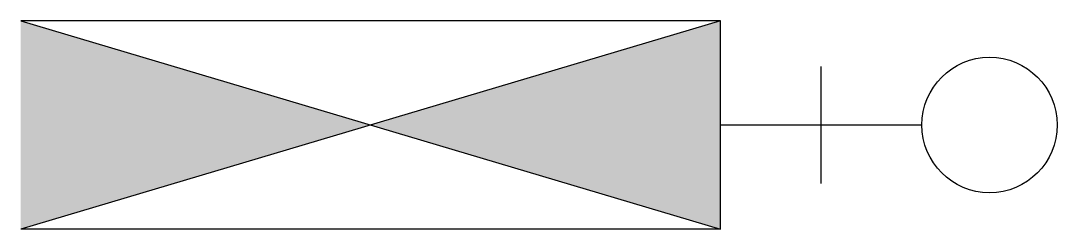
# Model space of a CAD drawing. Header units: millimetres. Extents: x 23536 to 47095, y 9984 to 20154.
# Drawn here: x 47094.108 to 47094.819, y 20153.85 to 20153.993 of the extents above.
import ezdxf

# ---------------------------------------------------------------- set-up
doc = ezdxf.new("R2010")
doc.units = ezdxf.units.MM
doc.header["$LTSCALE"] = 30
doc.header["$MEASUREMENT"] = 0
doc.linetypes.add('DIVIDE2', pattern=[0.625, 0.25, -0.125, 0, -0.125, 0, -0.125])
for name, color, linetype in [('CONEXAO_INCENDIO', 3, 'CONTINUOUS'), ('LAYER03', 3, 'CONTINUOUS'), ('TUBINC', 2, 'DIVIDE2')]:
    doc.layers.add(name, color=color, linetype=linetype)

msp = doc.modelspace()

# ---------------------------------------------------------------- linework, layer by layer
at = {"layer": 'CONEXAO_INCENDIO'}
msp.add_line((47094.65744, 20153.88182), (47094.65744, 20153.96182), dxfattribs=at)
msp.add_circle((47094.77299, 20153.92182), 0.04644, dxfattribs=at)
at = {"layer": 'LAYER03'}
for p, q in [((47094.58834, 20153.99328), (47094.10823, 20153.85035)), ((47094.10823, 20153.99328), (47094.58834, 20153.85035)), ((47094.58834, 20153.99328), (47094.10823, 20153.99328)), ((47094.58834, 20153.85035), (47094.58834, 20153.99328)), ((47094.58834, 20153.85035), (47094.10823, 20153.85035))]:
    msp.add_line(p, q, dxfattribs=at)
for points in [[(47094.10823, 20153.99328), (47094.10823, 20153.85035), (47094.34828, 20153.92182)], [(47094.58834, 20153.85035), (47094.58834, 20153.99328), (47094.34828, 20153.92182)]]:
    msp.add_solid(points, dxfattribs=at)
at = {"layer": 'TUBINC'}
msp.add_line((47094.58834, 20153.92182), (47094.72655, 20153.92182), dxfattribs=at)

doc.saveas('drawing.dxf')
